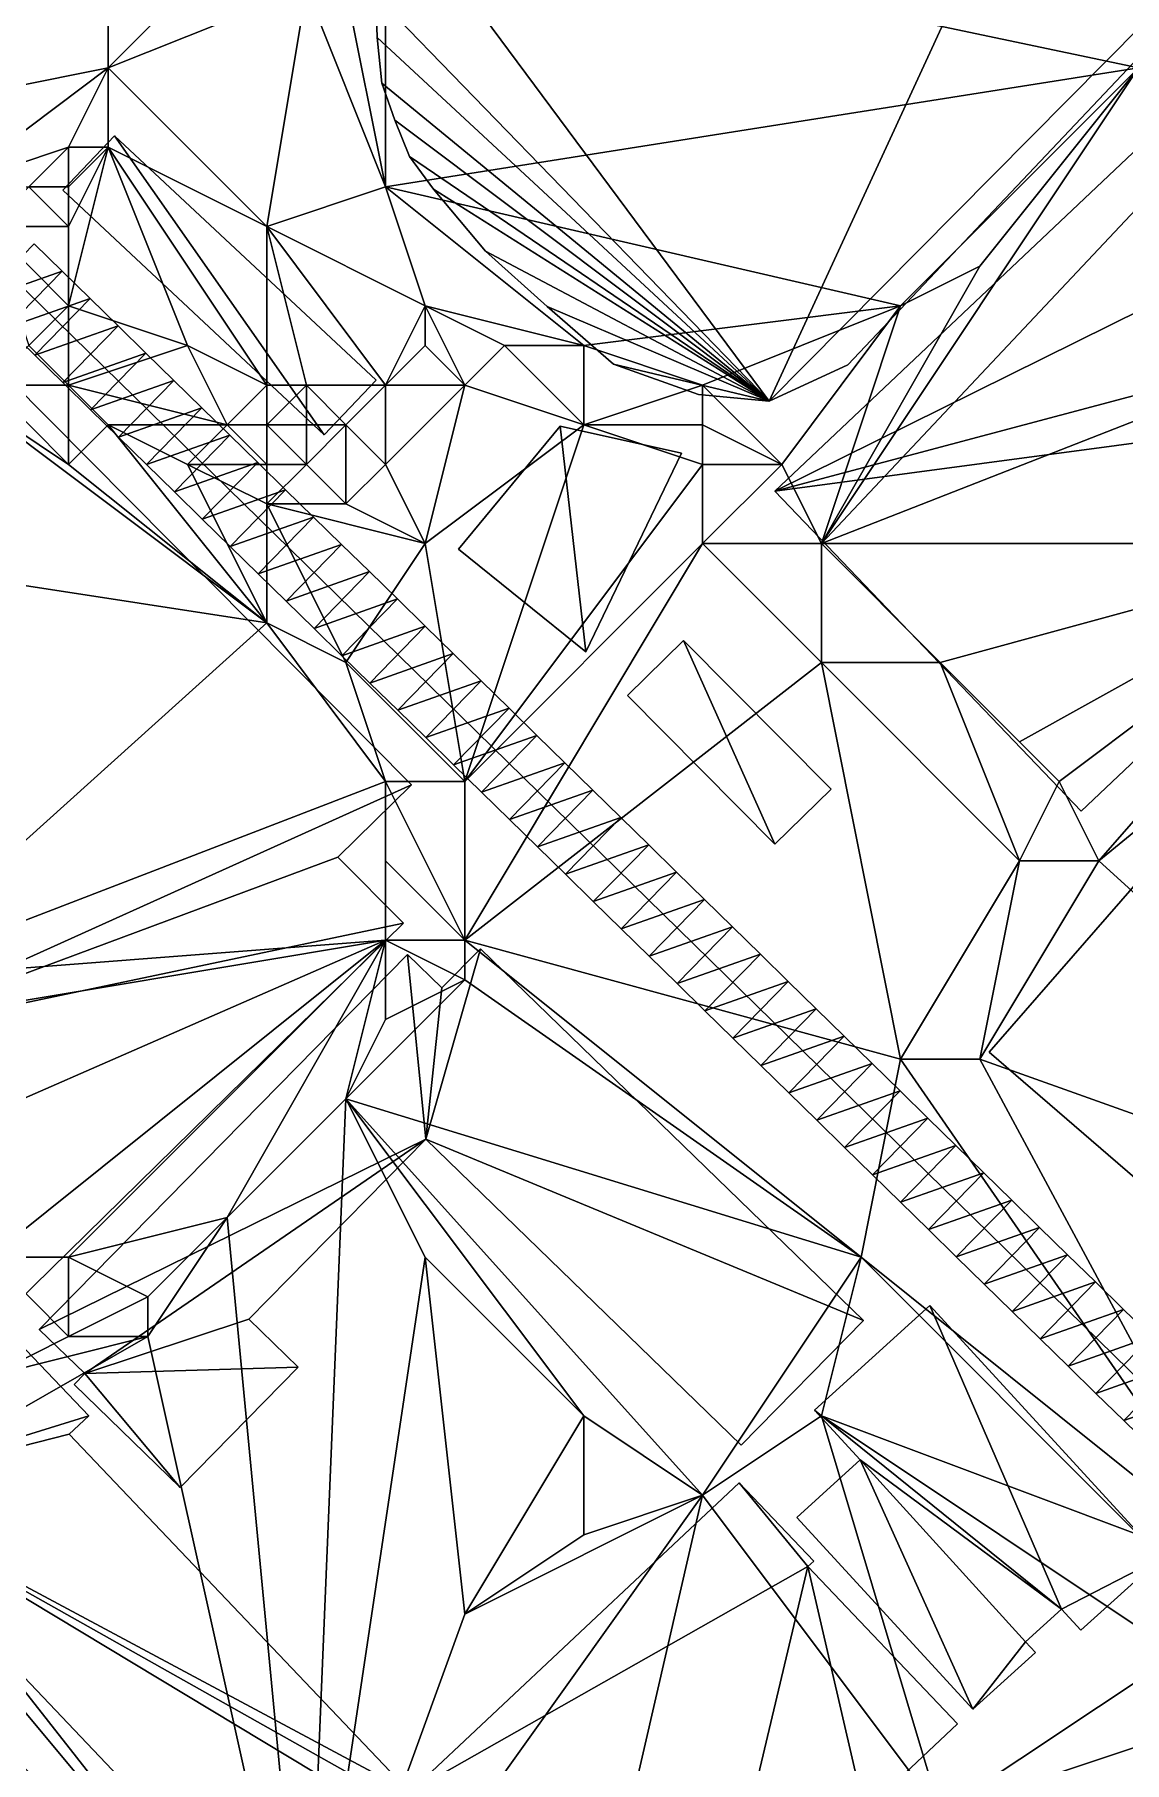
# Model space of a CAD drawing. Header units: metres. Extents: x -1103 to 901, y -902 to 905.
# Drawn here: x -687.7 to -632.7, y -159.5 to -72.3 of the extents above; entities that cross this region are included whole.
import ezdxf

# ---------------------------------------------------------------- set-up
doc = ezdxf.new("R2010")
doc.units = ezdxf.units.M
for name, color, linetype in [('OSM_BUILDING_FOOTPRINTS', 7, 'CONTINUOUS'), ('OSM_BUILDING_ROOFS', 1, 'CONTINUOUS'), ('OSM_BUILDING_WALLS', 8, 'CONTINUOUS'), ('OSM_ROAD_AXES', 2, 'CONTINUOUS'), ('OSM_ROAD_SURFACE', 9, 'CONTINUOUS'), ('OSM_TERRAIN', 3, 'CONTINUOUS'), ('OSM_WATER_SURFACE', 5, 'CONTINUOUS')]:
    doc.layers.add(name, color=color, linetype=linetype)

msp = doc.modelspace()

# ---------------------------------------------------------------- linework, layer by layer
at = {"layer": 'OSM_BUILDING_FOOTPRINTS'}
for points in [[(-646.664, -88.985, 12.62), (-650.643, -90.82, 12.62), (-654.202, -90.478, 12.62), (-658.491, -88.94, 12.62), (-661.851, -86.032, 12.62), (-664.958, -83.245, 12.62), (-667.577, -80.116, 12.62), (-668.793, -78.468, 12.62), (-669.534, -76.632, 12.62), (-670.186, -74.774, 12.62), (-670.418, -72.474, 12.62), (-670.485, -70.35, 12.62), (-669.28, -65.706, 12.62), (-619.229, -22.73, 12.62), (-601.653, -41.408, 12.62), (-646.664, -88.985, 12.62)], [(-650.355, -95.355, 12.25), (-634.891, -111.501, 12.25), (-612.452, -90.289, 12.25), (-610.463, -92.368, 12.25), (-603.366, -85.666, 12.25), (-605.511, -83.432, 12.25), (-582.652, -61.834, 12.25), (-597.961, -45.843, 12.25), (-650.355, -95.355, 12.25)], [(-686.291, -80.171, 14.04), (-683.683, -77.428, 14.04), (-670.484, -89.759, 14.04), (-673.093, -92.513, 14.04), (-686.291, -80.171, 14.04)], [(-702.285, -127.935, 11.07), (-697.333, -123.08, 11.07), (-712.057, -108.272, 11.07), (-691.044, -87.669, 11.07), (-668.693, -110.163, 11.07), (-672.418, -113.812, 11.07), (-669.102, -117.141, 11.07), (-691.353, -138.95, 11.07), (-702.285, -127.935, 11.07)], [(-655.064, -93.441, 11.213), (-659.884, -103.461, 11.213), (-666.328, -98.285, 11.213), (-661.188, -92.07, 11.213), (-655.064, -93.441, 11.213)], [(-657.794, -105.662, 11), (-654.954, -102.886, 11), (-647.514, -110.384, 11), (-650.344, -113.16, 11), (-657.794, -105.662, 11)], [(-639.534, -123.654, 11.744), (-631.741, -114.73, 11.744), (-613.59, -130.389, 11.744), (-614.099, -130.975, 11.744), (-613.624, -131.384, 11.744), (-620.908, -139.712, 11.744), (-639.534, -123.654, 11.744)], [(-685.727, -140.42, 10.717), (-685.185, -139.867, 10.717), (-687.484, -137.645, 10.717), (-668.892, -118.734, 10.717), (-667.168, -120.414, 10.717), (-665.211, -118.435, 10.717), (-645.878, -137.191, 10.717), (-652.046, -143.472, 10.717), (-667.964, -128.034, 10.717), (-676.895, -137.125, 10.717), (-674.408, -139.536, 10.717), (-680.377, -145.607, 10.717), (-685.727, -140.42, 10.717)], [(-646.044, -144.224, 10.77), (-648.354, -141.714, 10.77), (-642.529, -136.439, 10.77), (-630.856, -149.156, 10.77), (-634.913, -152.817, 10.77), (-635.886, -151.755, 10.77), (-637.698, -153.403, 10.77), (-637.201, -153.934, 10.77), (-640.362, -156.798, 10.77), (-649.238, -147.122, 10.77), (-646.044, -144.224, 10.77)], [(-688.844, -137.943, 10.274), (-684.986, -142.002, 10.274), (-685.97, -142.931, 10.274), (-668.781, -160.99, 10.274), (-652.157, -145.374, 10.274), (-648.387, -149.334, 10.274), (-648.686, -149.599, 10.274), (-641.125, -157.539, 10.274), (-645.823, -161.952, 10.274), (-645.403, -162.394, 10.274), (-648.365, -165.181, 10.274), (-647.834, -165.745, 10.274), (-653.162, -170.755, 10.274), (-653.593, -170.301, 10.274), (-654.809, -171.441, 10.274), (-655.174, -171.065, 10.274), (-664.669, -179.978, 10.274), (-697.2, -145.784, 10.274), (-688.844, -137.943, 10.274)]]:
    msp.add_polyline3d(points, close=True, dxfattribs=at)
at = {"layer": 'OSM_BUILDING_ROOFS'}
for points in [[(-650.643, -90.82, 104.22), (-619.229, -22.73, 104.22), (-669.28, -65.706, 104.22)], [(-650.643, -90.82, 104.22), (-601.653, -41.408, 104.22), (-619.229, -22.73, 104.22)], [(-650.643, -90.82, 104.22), (-646.664, -88.985, 104.22), (-601.653, -41.408, 104.22)], [(-582.652, -61.834, 43.05), (-597.961, -45.843, 43.05), (-650.355, -95.355, 43.05)], [(-605.511, -83.432, 43.05), (-582.652, -61.834, 43.05), (-650.355, -95.355, 43.05)], [(-650.643, -90.82, 104.22), (-669.28, -65.706, 104.22), (-670.485, -70.35, 104.22)], [(-650.643, -90.82, 104.22), (-670.485, -70.35, 104.22), (-670.418, -72.474, 104.22)], [(-650.643, -90.82, 104.22), (-670.418, -72.474, 104.22), (-670.186, -74.774, 104.22)], [(-650.643, -90.82, 104.22), (-670.186, -74.774, 104.22), (-669.534, -76.632, 104.22)], [(-650.643, -90.82, 104.22), (-669.534, -76.632, 104.22), (-668.793, -78.468, 104.22)], [(-683.683, -77.428, 24.04), (-686.291, -80.171, 24.04), (-673.093, -92.513, 24.04)], [(-683.683, -77.428, 24.04), (-673.093, -92.513, 24.04), (-670.484, -89.759, 24.04)], [(-650.643, -90.82, 104.22), (-668.793, -78.468, 104.22), (-667.577, -80.116, 104.22)], [(-650.643, -90.82, 104.22), (-667.577, -80.116, 104.22), (-664.958, -83.245, 104.22)], [(-650.643, -90.82, 104.22), (-664.958, -83.245, 104.22), (-661.851, -86.032, 104.22)], [(-605.511, -83.432, 43.05), (-650.355, -95.355, 43.05), (-612.452, -90.289, 43.05)], [(-650.643, -90.82, 104.22), (-661.851, -86.032, 104.22), (-658.491, -88.94, 104.22)], [(-697.333, -123.08, 16.27), (-668.693, -110.163, 16.27), (-691.044, -87.669, 16.27)], [(-650.643, -90.82, 104.22), (-658.491, -88.94, 104.22), (-654.202, -90.478, 104.22)], [(-650.355, -95.355, 43.05), (-634.891, -111.501, 43.05), (-612.452, -90.289, 43.05)], [(-659.884, -103.461, 21.213), (-661.188, -92.07, 21.213), (-666.328, -98.285, 21.213)], [(-659.884, -103.461, 21.213), (-655.064, -93.441, 21.213), (-661.188, -92.07, 21.213)], [(-654.954, -102.886, 16.2), (-657.794, -105.662, 16.2), (-650.344, -113.16, 16.2)], [(-654.954, -102.886, 16.2), (-650.344, -113.16, 16.2), (-647.514, -110.384, 16.2)], [(-697.333, -123.08, 16.27), (-672.418, -113.812, 16.27), (-668.693, -110.163, 16.27)], [(-697.333, -123.08, 16.27), (-669.102, -117.141, 16.27), (-672.418, -113.812, 16.27)], [(-631.741, -114.73, 16.944), (-639.534, -123.654, 16.944), (-620.908, -139.712, 16.944)], [(-697.333, -123.08, 16.27), (-691.353, -138.95, 16.27), (-669.102, -117.141, 16.27)], [(-667.964, -128.034, 19.117), (-645.878, -137.191, 19.117), (-665.211, -118.435, 19.117)], [(-667.964, -128.034, 19.117), (-665.211, -118.435, 19.117), (-667.168, -120.414, 19.117)], [(-667.964, -128.034, 19.117), (-668.892, -118.734, 19.117), (-687.484, -137.645, 19.117)], [(-667.964, -128.034, 19.117), (-667.168, -120.414, 19.117), (-668.892, -118.734, 19.117)], [(-667.964, -128.034, 19.117), (-687.484, -137.645, 19.117), (-685.185, -139.867, 19.117)], [(-685.185, -139.867, 19.117), (-676.895, -137.125, 19.117), (-667.964, -128.034, 19.117)], [(-667.964, -128.034, 19.117), (-652.046, -143.472, 19.117), (-645.878, -137.191, 19.117)], [(-635.886, -151.755, 22.37), (-642.529, -136.439, 22.37), (-648.354, -141.714, 22.37)], [(-635.886, -151.755, 22.37), (-630.856, -149.156, 22.37), (-642.529, -136.439, 22.37)], [(-685.185, -139.867, 19.117), (-674.408, -139.536, 19.117), (-676.895, -137.125, 19.117)], [(-684.986, -142.002, 21.874), (-688.844, -137.943, 21.874), (-697.2, -145.784, 21.874)], [(-685.185, -139.867, 19.117), (-685.727, -140.42, 19.117), (-680.377, -145.607, 19.117)], [(-685.185, -139.867, 19.117), (-680.377, -145.607, 19.117), (-674.408, -139.536, 19.117)], [(-685.97, -142.931, 21.874), (-684.986, -142.002, 21.874), (-697.2, -145.784, 21.874)], [(-635.886, -151.755, 22.37), (-648.354, -141.714, 22.37), (-646.044, -144.224, 22.37)], [(-668.781, -160.99, 21.874), (-685.97, -142.931, 21.874), (-697.2, -145.784, 21.874)], [(-646.044, -144.224, 22.37), (-649.238, -147.122, 22.37), (-640.362, -156.798, 22.37)], [(-646.044, -144.224, 22.37), (-640.362, -156.798, 22.37), (-637.698, -153.403, 22.37)], [(-646.044, -144.224, 22.37), (-637.698, -153.403, 22.37), (-635.886, -151.755, 22.37)], [(-648.686, -149.599, 21.874), (-652.157, -145.374, 21.874), (-668.781, -160.99, 21.874)], [(-648.686, -149.599, 21.874), (-648.387, -149.334, 21.874), (-652.157, -145.374, 21.874)], [(-697.2, -145.784, 21.874), (-664.669, -179.978, 21.874), (-655.174, -171.065, 21.874)], [(-697.2, -145.784, 21.874), (-655.174, -171.065, 21.874), (-653.593, -170.301, 21.874)], [(-668.781, -160.99, 21.874), (-697.2, -145.784, 21.874), (-653.593, -170.301, 21.874)], [(-653.593, -170.301, 21.874), (-648.686, -149.599, 21.874), (-668.781, -160.99, 21.874)], [(-653.593, -170.301, 21.874), (-645.823, -161.952, 21.874), (-648.686, -149.599, 21.874)], [(-645.823, -161.952, 21.874), (-641.125, -157.539, 21.874), (-648.686, -149.599, 21.874)], [(-635.886, -151.755, 22.37), (-634.913, -152.817, 22.37), (-630.856, -149.156, 22.37)], [(-640.362, -156.798, 22.37), (-637.201, -153.934, 22.37), (-637.698, -153.403, 22.37)]]:
    msp.add_3dface(points, dxfattribs=at)
at = {"layer": 'OSM_BUILDING_WALLS'}
for points in [[(-646.664, -88.985, 12.62), (-601.653, -41.408, 12.62), (-601.653, -41.408, 104.22)], [(-646.664, -88.985, 12.62), (-601.653, -41.408, 104.22), (-646.664, -88.985, 104.22)], [(-597.961, -45.843, 12.25), (-650.355, -95.355, 12.25), (-650.355, -95.355, 43.05)], [(-597.961, -45.843, 12.25), (-650.355, -95.355, 43.05), (-597.961, -45.843, 43.05)], [(-670.485, -70.35, 12.62), (-670.418, -72.474, 12.62), (-670.418, -72.474, 104.22)], [(-670.485, -70.35, 12.62), (-670.418, -72.474, 104.22), (-670.485, -70.35, 104.22)], [(-670.418, -72.474, 12.62), (-670.186, -74.774, 12.62), (-670.186, -74.774, 104.22)], [(-670.418, -72.474, 12.62), (-670.186, -74.774, 104.22), (-670.418, -72.474, 104.22)], [(-670.186, -74.774, 12.62), (-669.534, -76.632, 12.62), (-669.534, -76.632, 104.22)], [(-670.186, -74.774, 12.62), (-669.534, -76.632, 104.22), (-670.186, -74.774, 104.22)], [(-669.534, -76.632, 12.62), (-668.793, -78.468, 12.62), (-668.793, -78.468, 104.22)], [(-669.534, -76.632, 12.62), (-668.793, -78.468, 104.22), (-669.534, -76.632, 104.22)], [(-683.683, -77.428, 14.04), (-686.291, -80.171, 14.04), (-686.291, -80.171, 24.04)], [(-683.683, -77.428, 14.04), (-686.291, -80.171, 24.04), (-683.683, -77.428, 24.04)], [(-670.484, -89.759, 14.04), (-683.683, -77.428, 14.04), (-683.683, -77.428, 24.04)], [(-670.484, -89.759, 14.04), (-683.683, -77.428, 24.04), (-670.484, -89.759, 24.04)], [(-668.793, -78.468, 12.62), (-667.577, -80.116, 12.62), (-667.577, -80.116, 104.22)], [(-668.793, -78.468, 12.62), (-667.577, -80.116, 104.22), (-668.793, -78.468, 104.22)], [(-686.291, -80.171, 14.04), (-673.093, -92.513, 14.04), (-673.093, -92.513, 24.04)], [(-686.291, -80.171, 14.04), (-673.093, -92.513, 24.04), (-686.291, -80.171, 24.04)], [(-667.577, -80.116, 12.62), (-664.958, -83.245, 12.62), (-664.958, -83.245, 104.22)], [(-667.577, -80.116, 12.62), (-664.958, -83.245, 104.22), (-667.577, -80.116, 104.22)], [(-664.958, -83.245, 12.62), (-661.851, -86.032, 12.62), (-661.851, -86.032, 104.22)], [(-664.958, -83.245, 12.62), (-661.851, -86.032, 104.22), (-664.958, -83.245, 104.22)], [(-661.851, -86.032, 12.62), (-658.491, -88.94, 12.62), (-658.491, -88.94, 104.22)], [(-661.851, -86.032, 12.62), (-658.491, -88.94, 104.22), (-661.851, -86.032, 104.22)], [(-668.693, -110.163, 11.07), (-691.044, -87.669, 11.07), (-691.044, -87.669, 16.27)], [(-668.693, -110.163, 11.07), (-691.044, -87.669, 16.27), (-668.693, -110.163, 16.27)], [(-673.093, -92.513, 14.04), (-670.484, -89.759, 14.04), (-670.484, -89.759, 24.04)], [(-673.093, -92.513, 14.04), (-670.484, -89.759, 24.04), (-673.093, -92.513, 24.04)], [(-658.491, -88.94, 12.62), (-654.202, -90.478, 12.62), (-654.202, -90.478, 104.22)], [(-658.491, -88.94, 12.62), (-654.202, -90.478, 104.22), (-658.491, -88.94, 104.22)], [(-650.643, -90.82, 12.62), (-646.664, -88.985, 12.62), (-646.664, -88.985, 104.22)], [(-650.643, -90.82, 12.62), (-646.664, -88.985, 104.22), (-650.643, -90.82, 104.22)], [(-654.202, -90.478, 12.62), (-650.643, -90.82, 12.62), (-650.643, -90.82, 104.22)], [(-654.202, -90.478, 12.62), (-650.643, -90.82, 104.22), (-654.202, -90.478, 104.22)], [(-634.891, -111.501, 12.25), (-612.452, -90.289, 12.25), (-612.452, -90.289, 43.05)], [(-634.891, -111.501, 12.25), (-612.452, -90.289, 43.05), (-634.891, -111.501, 43.05)], [(-661.188, -92.07, 11.213), (-666.328, -98.285, 11.213), (-666.328, -98.285, 21.213)], [(-661.188, -92.07, 11.213), (-666.328, -98.285, 21.213), (-661.188, -92.07, 21.213)], [(-655.064, -93.441, 11.213), (-661.188, -92.07, 11.213), (-661.188, -92.07, 21.213)], [(-655.064, -93.441, 11.213), (-661.188, -92.07, 21.213), (-655.064, -93.441, 21.213)], [(-659.884, -103.461, 11.213), (-655.064, -93.441, 11.213), (-655.064, -93.441, 21.213)], [(-659.884, -103.461, 11.213), (-655.064, -93.441, 21.213), (-659.884, -103.461, 21.213)], [(-650.355, -95.355, 12.25), (-634.891, -111.501, 12.25), (-634.891, -111.501, 43.05)], [(-650.355, -95.355, 12.25), (-634.891, -111.501, 43.05), (-650.355, -95.355, 43.05)], [(-666.328, -98.285, 11.213), (-659.884, -103.461, 11.213), (-659.884, -103.461, 21.213)], [(-666.328, -98.285, 11.213), (-659.884, -103.461, 21.213), (-666.328, -98.285, 21.213)], [(-654.954, -102.886, 11), (-657.794, -105.662, 11), (-657.794, -105.662, 16.2)], [(-654.954, -102.886, 11), (-657.794, -105.662, 16.2), (-654.954, -102.886, 16.2)], [(-647.514, -110.384, 11), (-654.954, -102.886, 11), (-654.954, -102.886, 16.2)], [(-647.514, -110.384, 11), (-654.954, -102.886, 16.2), (-647.514, -110.384, 16.2)], [(-657.794, -105.662, 11), (-650.344, -113.16, 11), (-650.344, -113.16, 16.2)], [(-657.794, -105.662, 11), (-650.344, -113.16, 16.2), (-657.794, -105.662, 16.2)], [(-672.418, -113.812, 11.07), (-668.693, -110.163, 11.07), (-668.693, -110.163, 16.27)], [(-672.418, -113.812, 11.07), (-668.693, -110.163, 16.27), (-672.418, -113.812, 16.27)], [(-650.344, -113.16, 11), (-647.514, -110.384, 11), (-647.514, -110.384, 16.2)], [(-650.344, -113.16, 11), (-647.514, -110.384, 16.2), (-650.344, -113.16, 16.2)], [(-669.102, -117.141, 11.07), (-672.418, -113.812, 11.07), (-672.418, -113.812, 16.27)], [(-669.102, -117.141, 11.07), (-672.418, -113.812, 16.27), (-669.102, -117.141, 16.27)], [(-631.741, -114.73, 11.744), (-639.534, -123.654, 11.744), (-639.534, -123.654, 16.944)], [(-631.741, -114.73, 11.744), (-639.534, -123.654, 16.944), (-631.741, -114.73, 16.944)], [(-691.353, -138.95, 11.07), (-669.102, -117.141, 11.07), (-669.102, -117.141, 16.27)], [(-691.353, -138.95, 11.07), (-669.102, -117.141, 16.27), (-691.353, -138.95, 16.27)], [(-665.211, -118.435, 10.717), (-667.168, -120.414, 10.717), (-667.168, -120.414, 19.117)], [(-665.211, -118.435, 10.717), (-667.168, -120.414, 19.117), (-665.211, -118.435, 19.117)], [(-645.878, -137.191, 10.717), (-665.211, -118.435, 10.717), (-665.211, -118.435, 19.117)], [(-645.878, -137.191, 10.717), (-665.211, -118.435, 19.117), (-645.878, -137.191, 19.117)], [(-668.892, -118.734, 10.717), (-687.484, -137.645, 10.717), (-687.484, -137.645, 19.117)], [(-668.892, -118.734, 10.717), (-687.484, -137.645, 19.117), (-668.892, -118.734, 19.117)], [(-667.168, -120.414, 10.717), (-668.892, -118.734, 10.717), (-668.892, -118.734, 19.117)], [(-667.168, -120.414, 10.717), (-668.892, -118.734, 19.117), (-667.168, -120.414, 19.117)], [(-639.534, -123.654, 11.744), (-620.908, -139.712, 11.744), (-620.908, -139.712, 16.944)], [(-639.534, -123.654, 11.744), (-620.908, -139.712, 16.944), (-639.534, -123.654, 16.944)], [(-676.895, -137.125, 10.717), (-667.964, -128.034, 10.717), (-667.964, -128.034, 19.117)], [(-676.895, -137.125, 10.717), (-667.964, -128.034, 19.117), (-676.895, -137.125, 19.117)], [(-667.964, -128.034, 10.717), (-652.046, -143.472, 10.717), (-652.046, -143.472, 19.117)], [(-667.964, -128.034, 10.717), (-652.046, -143.472, 19.117), (-667.964, -128.034, 19.117)], [(-642.529, -136.439, 10.77), (-648.354, -141.714, 10.77), (-648.354, -141.714, 22.37)], [(-642.529, -136.439, 10.77), (-648.354, -141.714, 22.37), (-642.529, -136.439, 22.37)], [(-630.856, -149.156, 10.77), (-642.529, -136.439, 10.77), (-642.529, -136.439, 22.37)], [(-630.856, -149.156, 10.77), (-642.529, -136.439, 22.37), (-630.856, -149.156, 22.37)], [(-687.484, -137.645, 10.717), (-685.185, -139.867, 10.717), (-685.185, -139.867, 19.117)], [(-687.484, -137.645, 10.717), (-685.185, -139.867, 19.117), (-687.484, -137.645, 19.117)], [(-674.408, -139.536, 10.717), (-676.895, -137.125, 10.717), (-676.895, -137.125, 19.117)], [(-674.408, -139.536, 10.717), (-676.895, -137.125, 19.117), (-674.408, -139.536, 19.117)], [(-652.046, -143.472, 10.717), (-645.878, -137.191, 10.717), (-645.878, -137.191, 19.117)], [(-652.046, -143.472, 10.717), (-645.878, -137.191, 19.117), (-652.046, -143.472, 19.117)], [(-684.986, -142.002, 10.274), (-688.844, -137.943, 10.274), (-688.844, -137.943, 21.874)], [(-684.986, -142.002, 10.274), (-688.844, -137.943, 21.874), (-684.986, -142.002, 21.874)], [(-685.185, -139.867, 10.717), (-685.727, -140.42, 10.717), (-685.727, -140.42, 19.117)], [(-685.185, -139.867, 10.717), (-685.727, -140.42, 19.117), (-685.185, -139.867, 19.117)], [(-680.377, -145.607, 10.717), (-674.408, -139.536, 10.717), (-674.408, -139.536, 19.117)], [(-680.377, -145.607, 10.717), (-674.408, -139.536, 19.117), (-680.377, -145.607, 19.117)], [(-685.727, -140.42, 10.717), (-680.377, -145.607, 10.717), (-680.377, -145.607, 19.117)], [(-685.727, -140.42, 10.717), (-680.377, -145.607, 19.117), (-685.727, -140.42, 19.117)], [(-685.97, -142.931, 10.274), (-684.986, -142.002, 10.274), (-684.986, -142.002, 21.874)], [(-685.97, -142.931, 10.274), (-684.986, -142.002, 21.874), (-685.97, -142.931, 21.874)], [(-648.354, -141.714, 10.77), (-646.044, -144.224, 10.77), (-646.044, -144.224, 22.37)], [(-648.354, -141.714, 10.77), (-646.044, -144.224, 22.37), (-648.354, -141.714, 22.37)], [(-668.781, -160.99, 10.274), (-685.97, -142.931, 10.274), (-685.97, -142.931, 21.874)], [(-668.781, -160.99, 10.274), (-685.97, -142.931, 21.874), (-668.781, -160.99, 21.874)], [(-646.044, -144.224, 10.77), (-649.238, -147.122, 10.77), (-649.238, -147.122, 22.37)], [(-646.044, -144.224, 10.77), (-649.238, -147.122, 22.37), (-646.044, -144.224, 22.37)], [(-652.157, -145.374, 10.274), (-668.781, -160.99, 10.274), (-668.781, -160.99, 21.874)], [(-652.157, -145.374, 10.274), (-668.781, -160.99, 21.874), (-652.157, -145.374, 21.874)], [(-648.387, -149.334, 10.274), (-652.157, -145.374, 10.274), (-652.157, -145.374, 21.874)], [(-648.387, -149.334, 10.274), (-652.157, -145.374, 21.874), (-648.387, -149.334, 21.874)], [(-697.2, -145.784, 10.274), (-664.669, -179.978, 10.274), (-664.669, -179.978, 21.874)], [(-697.2, -145.784, 10.274), (-664.669, -179.978, 21.874), (-697.2, -145.784, 21.874)], [(-649.238, -147.122, 10.77), (-640.362, -156.798, 10.77), (-640.362, -156.798, 22.37)], [(-649.238, -147.122, 10.77), (-640.362, -156.798, 22.37), (-649.238, -147.122, 22.37)], [(-648.686, -149.599, 10.274), (-648.387, -149.334, 10.274), (-648.387, -149.334, 21.874)], [(-648.686, -149.599, 10.274), (-648.387, -149.334, 21.874), (-648.686, -149.599, 21.874)], [(-641.125, -157.539, 10.274), (-648.686, -149.599, 10.274), (-648.686, -149.599, 21.874)], [(-641.125, -157.539, 10.274), (-648.686, -149.599, 21.874), (-641.125, -157.539, 21.874)], [(-634.913, -152.817, 10.77), (-630.856, -149.156, 10.77), (-630.856, -149.156, 22.37)], [(-634.913, -152.817, 10.77), (-630.856, -149.156, 22.37), (-634.913, -152.817, 22.37)], [(-637.698, -153.403, 10.77), (-635.886, -151.755, 10.77), (-635.886, -151.755, 22.37)], [(-637.698, -153.403, 10.77), (-635.886, -151.755, 22.37), (-637.698, -153.403, 22.37)], [(-635.886, -151.755, 10.77), (-634.913, -152.817, 10.77), (-634.913, -152.817, 22.37)], [(-635.886, -151.755, 10.77), (-634.913, -152.817, 22.37), (-635.886, -151.755, 22.37)], [(-637.201, -153.934, 10.77), (-637.698, -153.403, 10.77), (-637.698, -153.403, 22.37)], [(-637.201, -153.934, 10.77), (-637.698, -153.403, 22.37), (-637.201, -153.934, 22.37)], [(-640.362, -156.798, 10.77), (-637.201, -153.934, 10.77), (-637.201, -153.934, 22.37)], [(-640.362, -156.798, 10.77), (-637.201, -153.934, 22.37), (-640.362, -156.798, 22.37)], [(-645.823, -161.952, 10.274), (-641.125, -157.539, 10.274), (-641.125, -157.539, 21.874)], [(-645.823, -161.952, 10.274), (-641.125, -157.539, 21.874), (-645.823, -161.952, 21.874)]]:
    msp.add_3dface(points, dxfattribs=at)
at = {"layer": 'OSM_ROAD_AXES'}
msp.add_polyline3d([(-697.588, -76.035, 19.44), (-614.419, -157.351, 13.238)], dxfattribs=at)
at = {"layer": 'OSM_ROAD_SURFACE'}
for points in [[(-690.529, -85.735, 17.495), (-686.322, -84.253, 17.193), (-687.732, -82.874, 17.505)], [(-690.529, -85.735, 17.495), (-689.119, -87.113, 17.1), (-686.322, -84.253, 17.193)], [(-689.119, -87.113, 17.1), (-684.913, -85.631, 16.956), (-686.322, -84.253, 17.193)], [(-689.119, -87.113, 17.1), (-687.709, -88.491, 16.681), (-684.913, -85.631, 16.956)], [(-687.709, -88.491, 16.681), (-683.503, -87.009, 16.721), (-684.913, -85.631, 16.956)], [(-687.709, -88.491, 16.681), (-686.3, -89.869, 16.374), (-683.503, -87.009, 16.721)], [(-686.3, -89.869, 16.374), (-682.094, -88.387, 16.317), (-683.503, -87.009, 16.721)], [(-686.3, -89.869, 16.374), (-684.89, -91.248, 16.089), (-682.094, -88.387, 16.317)], [(-684.89, -91.248, 16.089), (-680.684, -89.766, 15.973), (-682.094, -88.387, 16.317)], [(-684.89, -91.248, 16.089), (-683.48, -92.626, 15.842), (-680.684, -89.766, 15.973)], [(-683.48, -92.626, 15.842), (-679.274, -91.144, 15.64), (-680.684, -89.766, 15.973)], [(-683.48, -92.626, 15.842), (-682.071, -94.004, 15.605), (-679.274, -91.144, 15.64)], [(-682.071, -94.004, 15.605), (-677.865, -92.522, 15.352), (-679.274, -91.144, 15.64)], [(-682.071, -94.004, 15.605), (-680.661, -95.382, 15.368), (-677.865, -92.522, 15.352)], [(-680.661, -95.382, 15.368), (-676.455, -93.9, 15.091), (-677.865, -92.522, 15.352)], [(-680.661, -95.382, 15.368), (-679.251, -96.76, 15.131), (-676.455, -93.9, 15.091)], [(-679.251, -96.76, 15.131), (-675.045, -95.279, 15.112), (-676.455, -93.9, 15.091)], [(-679.251, -96.76, 15.131), (-677.842, -98.139, 14.889), (-675.045, -95.279, 15.112)], [(-677.842, -98.139, 14.889), (-673.636, -96.657, 14.588), (-675.045, -95.279, 15.112)], [(-677.842, -98.139, 14.889), (-676.432, -99.517, 14.62), (-673.636, -96.657, 14.588)], [(-676.432, -99.517, 14.62), (-672.226, -98.035, 14.261), (-673.636, -96.657, 14.588)], [(-676.432, -99.517, 14.62), (-675.022, -100.895, 14.384), (-672.226, -98.035, 14.261)], [(-675.022, -100.895, 14.384), (-670.816, -99.413, 13.934), (-672.226, -98.035, 14.261)], [(-675.022, -100.895, 14.384), (-673.613, -102.273, 14.164), (-670.816, -99.413, 13.934)], [(-673.613, -102.273, 14.164), (-669.407, -100.792, 13.644), (-670.816, -99.413, 13.934)], [(-673.613, -102.273, 14.164), (-672.203, -103.652, 13.945), (-669.407, -100.792, 13.644)], [(-672.203, -103.652, 13.945), (-667.997, -102.17, 13.506), (-669.407, -100.792, 13.644)], [(-672.203, -103.652, 13.945), (-670.793, -105.03, 13.775), (-667.997, -102.17, 13.506)], [(-670.793, -105.03, 13.775), (-666.587, -103.548, 13.399), (-667.997, -102.17, 13.506)], [(-670.793, -105.03, 13.775), (-669.384, -106.408, 13.637), (-666.587, -103.548, 13.399)], [(-669.384, -106.408, 13.637), (-665.178, -104.926, 13.338), (-666.587, -103.548, 13.399)], [(-669.384, -106.408, 13.637), (-667.974, -107.786, 13.499), (-665.178, -104.926, 13.338)], [(-667.974, -107.786, 13.499), (-663.768, -106.304, 13.313), (-665.178, -104.926, 13.338)], [(-667.974, -107.786, 13.499), (-666.565, -109.165, 13.36), (-663.768, -106.304, 13.313)], [(-666.565, -109.165, 13.36), (-662.359, -107.683, 13.231), (-663.768, -106.304, 13.313)], [(-666.565, -109.165, 13.36), (-665.155, -110.543, 13.265), (-662.359, -107.683, 13.231)], [(-665.155, -110.543, 13.265), (-660.949, -109.061, 13.155), (-662.359, -107.683, 13.231)], [(-665.155, -110.543, 13.265), (-663.745, -111.921, 13.19), (-660.949, -109.061, 13.155)], [(-663.745, -111.921, 13.19), (-659.539, -110.439, 13.124), (-660.949, -109.061, 13.155)], [(-663.745, -111.921, 13.19), (-662.336, -113.299, 13.134), (-659.539, -110.439, 13.124)], [(-662.336, -113.299, 13.134), (-658.13, -111.817, 13.101), (-659.539, -110.439, 13.124)], [(-662.336, -113.299, 13.134), (-660.926, -114.677, 13.114), (-658.13, -111.817, 13.101)], [(-660.926, -114.677, 13.114), (-656.72, -113.196, 13.093), (-658.13, -111.817, 13.101)], [(-660.926, -114.677, 13.114), (-659.516, -116.056, 13.107), (-656.72, -113.196, 13.093)], [(-659.516, -116.056, 13.107), (-655.31, -114.574, 13.085), (-656.72, -113.196, 13.093)], [(-659.516, -116.056, 13.107), (-658.107, -117.434, 13.099), (-655.31, -114.574, 13.085)], [(-658.107, -117.434, 13.099), (-653.901, -115.952, 13.078), (-655.31, -114.574, 13.085)], [(-658.107, -117.434, 13.099), (-656.697, -118.812, 13.091), (-653.901, -115.952, 13.078)], [(-656.697, -118.812, 13.091), (-652.491, -117.33, 13.07), (-653.901, -115.952, 13.078)], [(-656.697, -118.812, 13.091), (-655.287, -120.19, 13.084), (-652.491, -117.33, 13.07)], [(-655.287, -120.19, 13.084), (-651.081, -118.709, 13.062), (-652.491, -117.33, 13.07)], [(-655.287, -120.19, 13.084), (-653.878, -121.569, 13.072), (-651.081, -118.709, 13.062)], [(-653.878, -121.569, 13.072), (-649.672, -120.087, 13.055), (-651.081, -118.709, 13.062)], [(-653.878, -121.569, 13.072), (-652.468, -122.947, 13.05), (-649.672, -120.087, 13.055)], [(-652.468, -122.947, 13.05), (-648.262, -121.465, 13.047), (-649.672, -120.087, 13.055)], [(-652.468, -122.947, 13.05), (-651.058, -124.325, 13.028), (-648.262, -121.465, 13.047)], [(-651.058, -124.325, 13.028), (-646.852, -122.843, 13.039), (-648.262, -121.465, 13.047)], [(-651.058, -124.325, 13.028), (-649.649, -125.703, 13.006), (-646.852, -122.843, 13.039)], [(-649.649, -125.703, 13.006), (-645.443, -124.221, 13.023), (-646.852, -122.843, 13.039)], [(-649.649, -125.703, 13.006), (-648.239, -127.082, 12.984), (-645.443, -124.221, 13.023)], [(-648.239, -127.082, 12.984), (-644.033, -125.6, 13.017), (-645.443, -124.221, 13.023)], [(-648.239, -127.082, 12.984), (-646.83, -128.46, 12.962), (-644.033, -125.6, 13.017)], [(-646.83, -128.46, 12.962), (-642.624, -126.978, 13.089), (-644.033, -125.6, 13.017)], [(-646.83, -128.46, 12.962), (-645.42, -129.838, 12.94), (-642.624, -126.978, 13.089)], [(-645.42, -129.838, 12.94), (-641.214, -128.356, 13.16), (-642.624, -126.978, 13.089)], [(-645.42, -129.838, 12.94), (-644.01, -131.216, 12.998), (-641.214, -128.356, 13.16)], [(-644.01, -131.216, 12.998), (-639.804, -129.734, 13.263), (-641.214, -128.356, 13.16)], [(-644.01, -131.216, 12.998), (-642.601, -132.595, 13.07), (-639.804, -129.734, 13.263)], [(-642.601, -132.595, 13.07), (-638.395, -131.113, 13.398), (-639.804, -129.734, 13.263)], [(-642.601, -132.595, 13.07), (-641.191, -133.973, 13.142), (-638.395, -131.113, 13.398)], [(-641.191, -133.973, 13.142), (-636.985, -132.491, 13.532), (-638.395, -131.113, 13.398)], [(-641.191, -133.973, 13.142), (-639.781, -135.351, 13.214), (-636.985, -132.491, 13.532)], [(-639.781, -135.351, 13.214), (-635.575, -133.869, 13.666), (-636.985, -132.491, 13.532)], [(-639.781, -135.351, 13.214), (-638.372, -136.729, 13.286), (-635.575, -133.869, 13.666)], [(-638.372, -136.729, 13.286), (-634.166, -135.247, 13.801), (-635.575, -133.869, 13.666)], [(-638.372, -136.729, 13.286), (-636.962, -138.107, 13.358), (-634.166, -135.247, 13.801)], [(-636.962, -138.107, 13.358), (-632.756, -136.626, 13.852), (-634.166, -135.247, 13.801)], [(-636.962, -138.107, 13.358), (-635.552, -139.486, 13.43), (-632.756, -136.626, 13.852)], [(-635.552, -139.486, 13.43), (-631.346, -138.004, 13.861), (-632.756, -136.626, 13.852)], [(-635.552, -139.486, 13.43), (-634.143, -140.864, 13.501), (-631.346, -138.004, 13.861)], [(-634.143, -140.864, 13.501), (-629.937, -139.382, 13.87), (-631.346, -138.004, 13.861)], [(-634.143, -140.864, 13.501), (-632.733, -142.242, 13.573), (-629.937, -139.382, 13.87)], [(-632.733, -142.242, 13.573), (-628.527, -140.76, 13.879), (-629.937, -139.382, 13.87)], [(-632.733, -142.242, 13.573), (-631.323, -143.62, 13.645), (-628.527, -140.76, 13.879)]]:
    msp.add_3dface(points, dxfattribs=at)
at = {"layer": 'OSM_TERRAIN'}
for points in [[(-632, -74, 15.026), (-608, -52, 15.279), (-670, -66, 15.255)], [(-684, -74, 17.586), (-672, -62, 16.525), (-684, -66, 18.449)], [(-684, -74, 17.586), (-674, -70, 16.31), (-672, -62, 16.525)], [(-648, -98, 14.431), (-616, -64, 14.478), (-632, -74, 15.026)], [(-648, -98, 14.431), (-602, -80, 14.478), (-616, -64, 14.478)], [(-694, -76, 19.387), (-684, -66, 18.449), (-692, -70, 19.211)], [(-694, -76, 19.387), (-684, -74, 17.586), (-684, -66, 18.449)], [(-670, -80, 15.194), (-670, -66, 15.255), (-672, -70, 15.515)], [(-670, -80, 15.194), (-632, -74, 15.026), (-670, -66, 15.255)], [(-676, -82, 16.244), (-674, -70, 16.31), (-684, -74, 17.586)], [(-676, -82, 16.244), (-670, -80, 15.194), (-674, -70, 16.31)], [(-674, -70, 16.31), (-670, -80, 15.194), (-672, -70, 15.515)], [(-692, -80, 18.818), (-684, -74, 17.586), (-694, -76, 19.387)], [(-686, -78, 16.885), (-684, -74, 17.586), (-692, -80, 18.818)], [(-686, -78, 16.885), (-684, -78, 16.403), (-684, -74, 17.586)], [(-684, -78, 16.403), (-676, -82, 16.244), (-684, -74, 17.586)], [(-644, -86, 15.108), (-632, -74, 15.026), (-670, -80, 15.194)], [(-640, -84, 14.752), (-648, -98, 14.431), (-632, -74, 15.026)], [(-640, -84, 14.752), (-632, -74, 15.026), (-644, -86, 15.108)], [(-688, -80, 17.446), (-686, -78, 16.885), (-692, -80, 18.818)], [(-688, -80, 17.446), (-686, -80, 16.403), (-686, -78, 16.885)], [(-680, -88, 16.121), (-684, -78, 16.403), (-686, -86, 17.119)], [(-686, -86, 17.119), (-684, -78, 16.403), (-686, -82, 16.986)], [(-686, -82, 16.986), (-684, -78, 16.403), (-686, -80, 16.403)], [(-686, -80, 16.403), (-684, -78, 16.403), (-686, -78, 16.885)], [(-680, -88, 16.121), (-676, -90, 16.364), (-684, -78, 16.403)], [(-684, -78, 16.403), (-676, -90, 16.364), (-676, -82, 16.244)], [(-690, -82, 18.002), (-686, -82, 16.986), (-688, -80, 17.446)], [(-686, -82, 16.986), (-686, -80, 16.403), (-688, -80, 17.446)], [(-676, -82, 16.244), (-668, -86, 14.583), (-670, -80, 15.194)], [(-668, -86, 14.583), (-660, -88, 15), (-670, -80, 15.194)], [(-660, -88, 15), (-644, -86, 15.108), (-670, -80, 15.194)], [(-620, -98, 14.43), (-602, -80, 14.478), (-648, -98, 14.431)], [(-688, -88, 16.843), (-686, -86, 17.119), (-690, -82, 18.002)], [(-690, -82, 18.002), (-686, -86, 17.119), (-686, -82, 16.986)], [(-674, -90, 16.403), (-676, -82, 16.244), (-676, -90, 16.364)], [(-674, -90, 16.403), (-670, -90, 16.155), (-676, -82, 16.244)], [(-670, -90, 16.155), (-668, -86, 14.583), (-676, -82, 16.244)], [(-648, -98, 14.431), (-640, -84, 14.752), (-644, -86, 15.108)], [(-688, -88, 16.843), (-686, -90, 16.376), (-686, -86, 17.119)], [(-686, -90, 16.376), (-680, -88, 16.121), (-686, -86, 17.119)], [(-670, -90, 16.155), (-668, -88, 14.912), (-668, -86, 14.583)], [(-668, -88, 14.912), (-666, -90, 14.041), (-668, -86, 14.583)], [(-666, -90, 14.041), (-664, -88, 14.256), (-668, -86, 14.583)], [(-664, -88, 14.256), (-660, -88, 15), (-668, -86, 14.583)], [(-654, -90, 14.923), (-644, -86, 15.108), (-660, -88, 15)], [(-650, -94, 14.392), (-644, -86, 15.108), (-654, -90, 14.923)], [(-650, -94, 14.392), (-648, -98, 14.431), (-644, -86, 15.108)], [(-690, -90, 14.438), (-686, -90, 16.376), (-688, -88, 16.843)], [(-686, -90, 16.376), (-678, -92, 15.347), (-680, -88, 16.121)], [(-678, -92, 15.347), (-676, -90, 16.364), (-680, -88, 16.121)], [(-670, -90, 16.155), (-666, -90, 14.041), (-668, -88, 14.912)], [(-666, -90, 14.041), (-660, -92, 13.272), (-664, -88, 14.256)], [(-664, -88, 14.256), (-660, -92, 13.272), (-660, -88, 15)], [(-660, -92, 13.272), (-654, -90, 14.923), (-660, -88, 15)], [(-702, -98, 14.326), (-676, -102, 14.221), (-692, -90, 14.151)], [(-692, -90, 14.151), (-676, -102, 14.221), (-686, -94, 14.3)], [(-692, -90, 14.151), (-686, -94, 14.3), (-690, -90, 14.438)], [(-686, -94, 14.3), (-686, -90, 16.376), (-690, -90, 14.438)], [(-686, -94, 14.3), (-684, -92, 15.898), (-686, -90, 16.376)], [(-684, -92, 15.898), (-678, -92, 15.347), (-686, -90, 16.376)], [(-676, -92, 15.562), (-676, -90, 16.364), (-678, -92, 15.347)], [(-676, -92, 15.562), (-674, -92, 16.312), (-674, -90, 16.403)], [(-676, -92, 15.562), (-674, -90, 16.403), (-676, -90, 16.364)], [(-674, -92, 16.312), (-672, -92, 16.212), (-674, -90, 16.403)], [(-672, -92, 16.212), (-670, -90, 16.155), (-674, -90, 16.403)], [(-672, -92, 16.212), (-670, -94, 14.656), (-670, -90, 16.155)], [(-668, -98, 13.46), (-666, -90, 14.041), (-670, -94, 14.656)], [(-670, -94, 14.656), (-666, -90, 14.041), (-670, -90, 16.155)], [(-668, -98, 13.46), (-660, -92, 13.272), (-666, -90, 14.041)], [(-654, -92, 13.763), (-654, -90, 14.923), (-660, -92, 13.272)], [(-654, -92, 13.763), (-650, -94, 14.392), (-654, -90, 14.923)], [(-676, -102, 14.221), (-684, -92, 15.898), (-686, -94, 14.3)], [(-676, -102, 14.221), (-680, -94, 15.514), (-684, -92, 15.898)], [(-684, -92, 15.898), (-680, -94, 15.514), (-678, -92, 15.347)], [(-680, -94, 15.514), (-676, -94, 14.975), (-678, -92, 15.347)], [(-676, -94, 14.975), (-676, -92, 15.562), (-678, -92, 15.347)], [(-676, -94, 14.975), (-674, -94, 15.266), (-676, -92, 15.562)], [(-674, -94, 15.266), (-674, -92, 16.312), (-676, -92, 15.562)], [(-672, -96, 14.476), (-672, -92, 16.212), (-674, -94, 15.266)], [(-674, -94, 15.266), (-672, -92, 16.212), (-674, -92, 16.312)], [(-672, -96, 14.476), (-670, -94, 14.656), (-672, -92, 16.212)], [(-668, -98, 13.46), (-666, -110, 13.255), (-660, -92, 13.272)], [(-666, -110, 13.255), (-654, -94, 13.304), (-660, -92, 13.272)], [(-654, -94, 13.304), (-654, -92, 13.763), (-660, -92, 13.272)], [(-654, -94, 13.304), (-650, -94, 14.392), (-654, -92, 13.763)], [(-676, -102, 14.221), (-676, -96, 14.995), (-680, -94, 15.514)], [(-680, -94, 15.514), (-676, -96, 14.995), (-676, -94, 14.975)], [(-676, -96, 14.995), (-674, -94, 15.266), (-676, -94, 14.975)], [(-676, -96, 14.995), (-672, -96, 14.476), (-674, -94, 15.266)], [(-672, -96, 14.476), (-668, -98, 13.46), (-670, -94, 14.656)], [(-666, -110, 13.255), (-654, -98, 13.101), (-654, -94, 13.304)], [(-654, -98, 13.101), (-648, -98, 14.431), (-650, -94, 14.392)], [(-654, -98, 13.101), (-650, -94, 14.392), (-654, -94, 13.304)], [(-672, -104, 13.844), (-668, -98, 13.46), (-676, -96, 14.995)], [(-676, -102, 14.221), (-672, -104, 13.844), (-676, -96, 14.995)], [(-676, -96, 14.995), (-668, -98, 13.46), (-672, -96, 14.476)], [(-612, -134, 13.88), (-612, -96, 14.145), (-634, -114, 13.822)], [(-634, -114, 13.822), (-612, -96, 14.145), (-620, -98, 14.43)], [(-702, -98, 14.326), (-696, -120, 14.151), (-676, -102, 14.221)], [(-672, -104, 13.844), (-666, -110, 13.255), (-668, -98, 13.46)], [(-666, -118, 13.09), (-648, -104, 13), (-654, -98, 13.101)], [(-666, -118, 13.09), (-654, -98, 13.101), (-666, -110, 13.255)], [(-654, -98, 13.101), (-648, -104, 13), (-648, -98, 14.431)], [(-648, -104, 13), (-642, -104, 14.478), (-648, -98, 14.431)], [(-642, -104, 14.478), (-620, -98, 14.43), (-648, -98, 14.431)], [(-638, -108, 14.478), (-620, -98, 14.43), (-642, -104, 14.478)], [(-638, -108, 14.478), (-636, -110, 14.478), (-620, -98, 14.43)], [(-636, -110, 14.478), (-634, -114, 13.822), (-620, -98, 14.43)], [(-696, -120, 14.151), (-670, -110, 14.151), (-676, -102, 14.221)], [(-670, -110, 14.151), (-672, -104, 13.844), (-676, -102, 14.221)], [(-670, -110, 14.151), (-666, -110, 13.255), (-672, -104, 13.844)], [(-644, -124, 12.974), (-648, -104, 13), (-666, -118, 13.09)], [(-644, -124, 12.974), (-638, -114, 13.262), (-648, -104, 13)], [(-648, -104, 13), (-638, -114, 13.262), (-642, -104, 14.478)], [(-638, -114, 13.262), (-636, -110, 14.478), (-642, -104, 14.478)], [(-636, -110, 14.478), (-638, -108, 14.478), (-642, -104, 14.478)], [(-670, -118, 14.151), (-670, -110, 14.151), (-696, -120, 14.151)], [(-670, -118, 14.151), (-670, -114, 13.773), (-670, -110, 14.151)], [(-670, -114, 13.773), (-666, -118, 13.09), (-670, -110, 14.151)], [(-670, -110, 14.151), (-666, -118, 13.09), (-666, -110, 13.255)], [(-638, -114, 13.262), (-634, -114, 13.822), (-636, -110, 14.478)], [(-670, -118, 14.151), (-666, -118, 13.09), (-670, -114, 13.773)], [(-644, -124, 12.974), (-640, -124, 13.74), (-638, -114, 13.262)], [(-640, -124, 13.74), (-612, -134, 13.88), (-634, -114, 13.822)], [(-640, -124, 13.74), (-634, -114, 13.822), (-638, -114, 13.262)], [(-690, -134, 14.151), (-670, -118, 14.151), (-702, -132, 14.209)], [(-702, -132, 14.209), (-670, -118, 14.151), (-694, -122, 14.151)], [(-694, -122, 14.151), (-670, -118, 14.151), (-696, -120, 14.151)], [(-690, -134, 14.151), (-686, -134, 14.088), (-670, -118, 14.151)], [(-686, -134, 14.088), (-678, -132, 12.789), (-670, -118, 14.151)], [(-678, -132, 12.789), (-672, -126, 12.789), (-670, -118, 14.151)], [(-672, -126, 12.789), (-670, -122, 13.183), (-670, -118, 14.151)], [(-670, -122, 13.183), (-666, -120, 12.789), (-670, -118, 14.151)], [(-666, -120, 12.789), (-666, -118, 13.09), (-670, -118, 14.151)], [(-646, -134, 12.83), (-644, -124, 12.974), (-666, -118, 13.09)], [(-646, -134, 12.83), (-666, -118, 13.09), (-666, -120, 12.789)], [(-672, -126, 12.789), (-646, -134, 12.83), (-666, -120, 12.789)], [(-672, -126, 12.789), (-666, -120, 12.789), (-670, -122, 13.183)], [(-626, -150, 13.863), (-644, -124, 12.974), (-646, -134, 12.83)], [(-644, -124, 12.974), (-626, -150, 13.863), (-640, -124, 13.74)], [(-626, -150, 13.863), (-612, -134, 13.88), (-640, -124, 13.74)], [(-674, -174, 12.656), (-672, -126, 12.789), (-678, -132, 12.789)], [(-674, -174, 12.656), (-668, -134, 12.437), (-672, -126, 12.789)], [(-660, -142, 12.098), (-672, -126, 12.789), (-668, -134, 12.437)], [(-660, -142, 12.098), (-654, -146, 12.653), (-672, -126, 12.789)], [(-654, -146, 12.653), (-646, -134, 12.83), (-672, -126, 12.789)], [(-682, -136, 12.789), (-678, -132, 12.789), (-686, -134, 14.088)], [(-674, -174, 12.656), (-678, -132, 12.789), (-682, -138, 12.789)], [(-682, -138, 12.789), (-678, -132, 12.789), (-682, -136, 12.789)], [(-690, -140, 12.694), (-686, -138, 12.902), (-690, -134, 14.151)], [(-690, -134, 14.151), (-686, -138, 12.902), (-686, -134, 14.088)], [(-686, -138, 12.902), (-682, -136, 12.789), (-686, -134, 14.088)], [(-674, -174, 12.656), (-666, -152, 12.218), (-668, -134, 12.437)], [(-666, -152, 12.218), (-660, -142, 12.098), (-668, -134, 12.437)], [(-654, -146, 12.653), (-648, -142, 13.039), (-646, -134, 12.83)], [(-648, -142, 13.039), (-632, -148, 13.039), (-646, -134, 12.83)], [(-632, -148, 13.039), (-626, -150, 13.863), (-646, -134, 12.83)], [(-686, -138, 12.902), (-682, -138, 12.789), (-682, -136, 12.789)], [(-696, -146, 12.694), (-674, -174, 12.656), (-682, -138, 12.789)], [(-696, -146, 12.694), (-682, -138, 12.789), (-690, -140, 12.694)], [(-690, -140, 12.694), (-682, -138, 12.789), (-686, -138, 12.902)], [(-660, -148, 12.179), (-660, -142, 12.098), (-666, -152, 12.218)], [(-660, -148, 12.179), (-654, -146, 12.653), (-660, -142, 12.098)], [(-654, -146, 12.653), (-642, -162, 12.711), (-648, -142, 13.039)], [(-642, -162, 12.711), (-630, -154, 13.675), (-648, -142, 13.039)], [(-630, -154, 13.675), (-632, -148, 13.039), (-648, -142, 13.039)], [(-674, -174, 12.656), (-696, -146, 12.694), (-694, -150, 12.909)], [(-674, -174, 12.656), (-654, -146, 12.653), (-666, -152, 12.218)], [(-674, -174, 12.656), (-660, -172, 12.694), (-654, -146, 12.653)], [(-654, -146, 12.653), (-660, -148, 12.179), (-666, -152, 12.218)], [(-660, -172, 12.694), (-642, -162, 12.711), (-654, -146, 12.653)], [(-690, -158, 13.633), (-674, -174, 12.656), (-694, -150, 12.909)], [(-642, -162, 12.711), (-624, -156, 13.807), (-630, -154, 13.675)], [(-642, -162, 12.711), (-628, -168, 12.361), (-624, -156, 13.807)], [(-698, -166, 13.646), (-686, -164, 13.492), (-690, -158, 13.633)], [(-690, -158, 13.633), (-686, -164, 13.492), (-674, -174, 12.656)]]:
    msp.add_3dface(points, dxfattribs=at)
at = {"layer": 'OSM_WATER_SURFACE'}
for points in [[(476.481, -23.237, 1), (-600.103, -286.664, 1), (-645.411, -361.213, 1)], [(476.481, -23.237, 1), (-645.411, -361.213, 1), (-630.034, -494.949, 1)]]:
    msp.add_3dface(points, dxfattribs=at)

doc.saveas('drawing.dxf')
